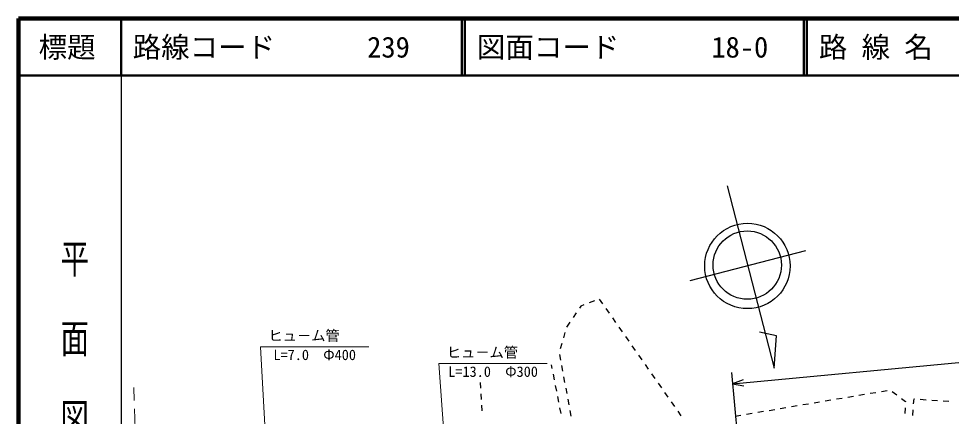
# Model space of a CAD drawing. Units: millimetres, scale not verified. Extents: x 40000 to 680000, y 20000 to 380000.
# Drawn here: x 40000 to 203620, y 310191 to 380000 of the extents above; entities that cross this region are included whole.
import ezdxf
from ezdxf.enums import TextEntityAlignment as Align

# ---------------------------------------------------------------- set-up
doc = ezdxf.new("R2010")
doc.units = ezdxf.units.MM
doc.header["$LTSCALE"] = 1000
doc.linetypes.add('CHAIN', pattern=[18.5, 12, -1.5, 3.5, -1.5])
for name, color, linetype, lineweight in [('M-BGD', 7, 'Continuous', 25), ('M-BMK', 2, 'CHAIN', 13), ('M-STR-HTXT', 7, 'Continuous', 13), ('M-STR-STRC', 7, 'Continuous', 25), ('M-TTL', 2, 'Continuous', 140), ('M-TTL-BAND', 7, 'Continuous', 25), ('M-TTL-LINE', 7, 'Continuous', 50)]:
    doc.layers.add(name, color=color, linetype=linetype, lineweight=lineweight)
doc.layers.add('M-TTL-TXT', color=7, linetype='Continuous')
doc.styles.add('@ＭＳ ゴシック', font='')
doc.styles.add('ＭＳ ゴシック', font='')
doc.styles.get('@ＭＳ ゴシック').set_extended_font_data('@MS Gothic')
doc.styles.get('ＭＳ ゴシック').set_extended_font_data('MS Gothic')

msp = doc.modelspace()

# ---------------------------------------------------------------- linework, layer by layer
at = {"layer": 'M-BGD'}
for p, q in [((164269, 350625), (172516, 318672)), ((178047, 339219), (157732, 333976)), ((142499, 329956), (141926, 330776)), ((138595, 329527), (138366, 329185)), ((139144, 329740), (138595, 329527)), ((141009, 330463), (140076, 330101)), ((143644, 328316), (143072, 329136)), ((137808, 328356), (137249, 327526)), ((144789, 326677), (144217, 327496)), ((136691, 326696), (136133, 325867)), ((145935, 325037), (145362, 325857)), ((135839, 324914), (135562, 323953)), ((147080, 323397), (146507, 324217)), ((172922, 324320), (169991, 324952)), ((172516, 318672), (172922, 324320)), ((135285, 322992), (135009, 322031)), ((148225, 321758), (147652, 322577)), ((134871, 321063), (135053, 320080)), ((149370, 320118), (148798, 320938)), ((133619, 318564), (133492, 319219)), ((135235, 319097), (135418, 318113)), ((150516, 318478), (149943, 319298)), ((134001, 316601), (133810, 317583)), ((151661, 316839), (151088, 317658)), ((120944, 317122), (120934, 317279)), ((121065, 315126), (121004, 316124)), ((135600, 317130), (135782, 316147)), ((152806, 315199), (152233, 316019)), ((134383, 314638), (134192, 315619)), ((135965, 315164), (136147, 314180)), ((153951, 313559), (153379, 314379)), ((189392, 314238), (190378, 314404)), ((191364, 314571), (192350, 314737)), ((193249, 314536), (194054, 313943)), ((121186, 313130), (121125, 314128)), ((134765, 312675), (134574, 313656)), ((136329, 313197), (136511, 312214)), ((155096, 311920), (154524, 312740)), ((179531, 312577), (180517, 312743)), ((181503, 312909), (182489, 313075)), ((183475, 313241), (184461, 313408)), ((185447, 313574), (186433, 313740)), ((187419, 313906), (188405, 314072)), ((194859, 313350), (195574, 312823)), ((195574, 312823), (195567, 312711)), ((197009, 312360), (197074, 313251)), ((197074, 313251), (197181, 313244)), ((198179, 313182), (199177, 313119)), ((200175, 313056), (201173, 312993)), ((202171, 312931), (203169, 312868)), ((121306, 311133), (121246, 312131)), ((135147, 310711), (134956, 311693)), ((136694, 311231), (136876, 310247)), ((156242, 310280), (155669, 311100)), ((169670, 310915), (170656, 311082)), ((171642, 311248), (172628, 311414)), ((173614, 311580), (174600, 311746)), ((175586, 311912), (176572, 312078)), ((177558, 312245), (178544, 312411)), ((195505, 311713), (195444, 310715)), ((196863, 310366), (196936, 311363)), ((165725, 310251), (166711, 310417)), ((167697, 310583), (168683, 310749))]:
    msp.add_line(p, q, dxfattribs=at)
for centre, radius in [((167849, 336587), 7493), ((167818, 336742), 5995)]:
    msp.add_circle(centre, radius, dxfattribs=at)
at = {"layer": 'M-BMK'}
msp.add_line((61613, 276014), (60202, 315238), dxfattribs=at)
at = {"layer": 'M-STR-HTXT'}
for p, q in [((84682, 280222), (82435, 322404)), ((82435, 322404), (101435, 322404)), ((113732, 319458), (116189, 284488)), ((113732, 319458), (132732, 319458))]:
    msp.add_line(p, q, dxfattribs=at)
at = {"layer": 'M-STR-STRC'}
for p, q in [((165224, 315909), (258312, 324688)), ((165036, 317900), (167954, 287038)), ((167099, 316606), (165224, 315909)), ((165224, 315909), (167196, 315575))]:
    msp.add_line(p, q, dxfattribs=at)
at = {"layer": 'M-TTL'}
for p, q in [((40000, 380000), (40000, 20000)), ((680000, 380000), (40000, 380000))]:
    msp.add_line(p, q, dxfattribs=at)
at = {"layer": 'M-TTL-BAND'}
msp.add_line((58000, 370000), (58000, 20000), dxfattribs=at)
at = {"layer": 'M-TTL-LINE'}
for p, q in [((58000, 380000), (58000, 370000)), ((117750, 380000), (117750, 370000)), ((118250, 380000), (118250, 370000)), ((177750, 380000), (177750, 370000)), ((178250, 380000), (178250, 370000)), ((40000, 370000), (680000, 370000))]:
    msp.add_line(p, q, dxfattribs=at)

# ---------------------------------------------------------------- texts
at = {"layer": 'M-STR-HTXT', "style": 'ＭＳ ゴシック'}
for p in [(83810, 322904), (115107, 319958)]:
    msp.add_text('ヒュ－ム管', height=1833, dxfattribs=at).set_placement(p, align=Align.BOTTOM_LEFT)
for s, p in [('L=7.0\u3000Φ400', (91935, 321904)), ('L=13.0\u3000Φ300', (123232, 318958))]:
    msp.add_text(s, height=1833, dxfattribs=at).set_placement(p, align=Align.TOP_CENTER)
at = {"layer": 'M-TTL-BAND', "style": '@ＭＳ ゴシック', "width": 1.4}
msp.add_text('平  面  図', height=3666, rotation=270, dxfattribs=at).set_placement((49777, 306475), align=Align.MIDDLE_RIGHT)
at = {"layer": 'M-TTL-TXT', "style": 'ＭＳ ゴシック'}
msp.add_text('標題', height=3666, dxfattribs=at).set_placement((48500, 375000), align=Align.MIDDLE_CENTER)
for s, p in [('路線コード', (60000, 375000)), ('239', (101142, 375000)), ('図面コード', (120380, 375000)), ('18-0', (161521, 375000)), ('路 線 名', (180380, 375000))]:
    msp.add_text(s, height=3666, dxfattribs=at).set_placement(p, align=Align.MIDDLE_LEFT)

doc.saveas('drawing.dxf')
